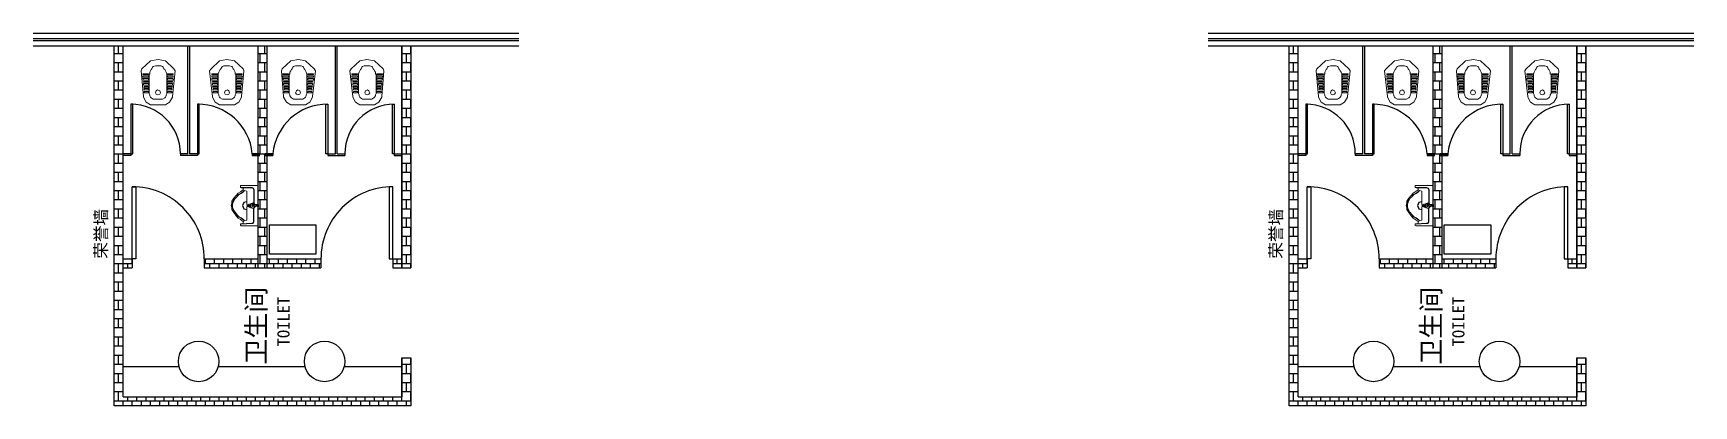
# Model space of a CAD drawing. Header units: millimetres. Extents: x 5625199 to 7433318, y -3316392 to -2552493.
# Drawn here: x 6507449 to 6525914, y -2658668 to -2654528 of the extents above; entities that cross this region are included whole.
import ezdxf

# ---------------------------------------------------------------- set-up
doc = ezdxf.new("R2010")
doc.units = ezdxf.units.MM
for name, color, linetype in [('PL-固定家具', 155, 'Continuous'), ('PL-文字标注', 2, 'Continuous'), ('PL-新建墙体', 5, 'Continuous'), ('PL-活动家具', 15, 'Continuous'), ('PL-门', 4, 'Continuous')]:
    doc.layers.add(name, color=color, linetype=linetype)
doc.styles.add('黑体', font='simhei.ttf')

# ---------------------------------------------------------------- blocks, each defined once
blk = doc.blocks.new('GRDRDRD')
at = {"lineweight": 9}
for points in [[(5099847, -2519310), (5099792, -2519279), (5099760, -2519231), (5099760, -2519145), (5099760, -2519066), (5099792, -2519018), (5099847, -2518987)], [(5099847, -2518987), (5099855, -2518987)], [(5100139, -2518955), (5099855, -2518987)], [(5100139, -2518955), (5100163, -2518971)], [(5100163, -2518971), (5100250, -2519066), (5100265, -2519145), (5100250, -2519231), (5100163, -2519326)], [(5099823, -2519097), (5099839, -2519073)], [(5099823, -2519200), (5099823, -2519097)], [(5099839, -2519223), (5099823, -2519200)], [(5099839, -2519073), (5099847, -2519066), (5099863, -2519058), (5099871, -2519058), (5099886, -2519050), (5100100, -2519050)], [(5100100, -2519050), (5100107, -2519050)], [(5100107, -2519050), (5100123, -2519058), (5100139, -2519066), (5100155, -2519073), (5100163, -2519081), (5100178, -2519089), (5100186, -2519097)], [(5100186, -2519200), (5100178, -2519208), (5100163, -2519216), (5100155, -2519223), (5100139, -2519231), (5100123, -2519239), (5100107, -2519239)], [(5100186, -2519097), (5100194, -2519113)], [(5100194, -2519176), (5100186, -2519200)], [(5100194, -2519176), (5100194, -2519113)], [(5100107, -2519247), (5100100, -2519247), (5099886, -2519247), (5099871, -2519239), (5099863, -2519239), (5099847, -2519231), (5099839, -2519223)], [(5100139, -2519334), (5099855, -2519310), (5099847, -2519310)], [(5100107, -2519239), (5100100, -2519247)], [(5100163, -2519326), (5100139, -2519334)]]:
    blk.add_lwpolyline(points, dxfattribs=at)
at = {"lineweight": 13}
for points in [[(5099894, -2518995), (5099910, -2518995), (5099910, -2519042), (5099894, -2519042)], [(5099926, -2518995), (5099942, -2518995), (5099942, -2519042), (5099926, -2519042)], [(5099950, -2518995), (5099965, -2518987), (5099965, -2519042), (5099950, -2519042)], [(5099981, -2518987), (5099997, -2518987), (5099997, -2519042), (5099981, -2519042)], [(5100013, -2518987), (5100021, -2518987), (5100021, -2519042), (5100013, -2519042)], [(5100052, -2519042), (5100036, -2519042), (5100036, -2518979), (5100052, -2518979)], [(5100084, -2519042), (5100068, -2519042), (5100068, -2518979), (5100084, -2518979)], [(5100107, -2519042), (5100100, -2519042), (5100100, -2518979), (5100107, -2518979)], [(5099894, -2519176), (5099878, -2519168), (5099871, -2519152), (5099878, -2519129), (5099894, -2519121), (5099918, -2519129), (5099926, -2519152), (5099918, -2519168)], [(5100084, -2519318), (5100068, -2519318), (5100068, -2519255), (5100084, -2519255)], [(5100100, -2519318), (5100100, -2519255), (5100107, -2519255), (5100107, -2519318)]]:
    blk.add_lwpolyline(points, close=True, dxfattribs=at)
for points in [[(5099894, -2519302), (5099894, -2519255), (5099910, -2519255), (5099910, -2519302)], [(5099910, -2519302), (5099894, -2519302)], [(5099926, -2519302), (5099926, -2519255), (5099942, -2519255), (5099942, -2519302)], [(5099942, -2519302), (5099926, -2519302)], [(5099950, -2519302), (5099950, -2519255), (5099965, -2519255), (5099965, -2519302)], [(5099965, -2519302), (5099950, -2519302)], [(5099981, -2519310), (5099981, -2519255), (5099997, -2519255), (5099997, -2519310)], [(5099997, -2519310), (5099981, -2519310)], [(5100013, -2519310), (5100013, -2519255), (5100021, -2519255), (5100021, -2519310)], [(5100021, -2519310), (5100013, -2519310)], [(5100036, -2519310), (5100036, -2519255), (5100052, -2519255), (5100052, -2519318), (5100036, -2519310)]]:
    blk.add_lwpolyline(points, dxfattribs=at)
blk = doc.blocks.new('SFSEEE')
at = {"lineweight": 9}
for points in [[(5103261, -2495352), (5103269, -2495352), (5103269, -2495375), (5103261, -2495375), (5103072, -2495375), (5103072, -2494925), (5103261, -2494925), (5103269, -2494933), (5103269, -2494949), (5103261, -2494949)], [(5103198, -2495139), (5103198, -2495012), (5103198, -2494989), (5103222, -2494981), (5103238, -2494973)], [(5103246, -2494949), (5103238, -2494957), (5103238, -2494965), (5103238, -2494973), (5103269, -2494996), (5103293, -2495012), (5103317, -2495036), (5103340, -2495075), (5103364, -2495107), (5103364, -2495123), (5103372, -2495154), (5103364, -2495178), (5103364, -2495202), (5103340, -2495233), (5103317, -2495265), (5103293, -2495289), (5103269, -2495304), (5103238, -2495328), (5103238, -2495336), (5103238, -2495344), (5103246, -2495352)], [(5103238, -2495328), (5103222, -2495320), (5103198, -2495312), (5103198, -2495296), (5103198, -2495162)]]:
    blk.add_lwpolyline(points, dxfattribs=at)
at = {"lineweight": 25}
for points in [[(5103261, -2494949), (5103143, -2494957), (5103127, -2494957), (5103119, -2494973), (5103119, -2495123)], [(5103222, -2494981), (5103230, -2494989), (5103261, -2495012), (5103285, -2495028), (5103301, -2495044), (5103332, -2495083), (5103348, -2495107), (5103356, -2495131), (5103356, -2495154), (5103356, -2495170), (5103348, -2495194), (5103332, -2495225), (5103301, -2495257), (5103285, -2495273), (5103261, -2495289), (5103230, -2495312), (5103222, -2495320)], [(5103072, -2495146), (5103096, -2495146), (5103104, -2495139)], [(5103104, -2495162), (5103096, -2495162), (5103072, -2495162), (5103072, -2495139)], [(5103261, -2495352), (5103143, -2495352), (5103127, -2495344), (5103119, -2495328), (5103119, -2495178)], [(5103159, -2495139), (5103159, -2495131)], [(5103159, -2495162), (5103159, -2495154)], [(5103167, -2495146), (5103175, -2495146), (5103182, -2495146)], [(5103167, -2495154), (5103175, -2495154), (5103182, -2495154)], [(5103175, -2495162), (5103175, -2495154)], [(5103182, -2495146), (5103190, -2495146), (5103190, -2495139), (5103190, -2495162), (5103190, -2495139), (5103190, -2495162), (5103182, -2495154)], [(5103198, -2495194), (5103230, -2495186), (5103246, -2495154), (5103230, -2495115), (5103198, -2495107)]]:
    blk.add_lwpolyline(points, dxfattribs=at)
for points in [[(5103072, -2495139), (5103072, -2495162), (5103072, -2495146)], [(5103127, -2495123), (5103111, -2495131), (5103104, -2495154), (5103111, -2495170), (5103127, -2495178), (5103151, -2495170), (5103159, -2495154), (5103151, -2495131)], [(5103143, -2495154), (5103135, -2495146), (5103127, -2495146), (5103119, -2495154), (5103127, -2495162), (5103135, -2495162)], [(5103175, -2495162), (5103175, -2495139), (5103167, -2495139), (5103167, -2495162)]]:
    blk.add_lwpolyline(points, close=True, dxfattribs=at)

msp = doc.modelspace()

# ---------------------------------------------------------------- hatches: boundary and pattern name
at = {"layer": 'PL-新建墙体'}
h = msp.add_hatch(dxfattribs=at)
h.set_pattern_fill('AR-B88', color=250, scale=0.5, angle=180)
h.set_pattern_definition([(180, (4332529.18, -8308283.8), (-1e-14, -101.6), []), (270, (4332529.183, -8308283.795), (50.8, -101.6), [101.6, -101.6])])
h.paths.add_polyline_path([(6508348.54, -2654667.67), (6508348.52, -2658667.84), (6511648.91, -2658667.84), (6511648.91, -2658133.63), (6511548.8, -2658133.63), (6511548.8, -2658567.63), (6508450.63, -2658567.63), (6508450.65, -2654667.67)])
h.paths.add_polyline_path([(6509949.72, -2654667.67), (6509949.72, -2657133.63), (6510049.72, -2657133.63), (6510049.72, -2654667.67)])
h.paths.add_polyline_path([(6509949.72, -2657033.63), (6509350.4, -2657033.63), (6509350.4, -2657133.63), (6509949.72, -2657133.63)])
h.paths.add_polyline_path([(6510049.72, -2657133.63), (6510648.81, -2657133.63), (6510648.81, -2657033.63), (6510049.72, -2657033.63)])
h.paths.add_polyline_path([(6508450.64, -2657033.63), (6508450.64, -2657133.63), (6508550.4, -2657133.63), (6508550.4, -2657033.63), (6508450.64, -2657033.63)])
h.paths.add_polyline_path([(6511548.8, -2657033.63), (6511448.81, -2657033.63), (6511448.81, -2657133.63), (6511548.8, -2657133.63)])
h.paths.add_polyline_path([(6511548.8, -2657133.63), (6511648.91, -2657133.63), (6511648.91, -2654667.68), (6511548.81, -2654667.68), (6511548.8, -2657033.63)])
h = msp.add_hatch(dxfattribs=at)
h.set_pattern_fill('AR-B88', color=250, scale=0.5, angle=180)
h.set_pattern_definition([(180, (4345594.38, -8308283.8), (-1e-14, -101.6), []), (270, (4345594.38, -8308283.795), (50.8, -101.6), [101.6, -101.6])])
h.paths.add_polyline_path([(6521413.74, -2654667.67), (6521413.72, -2658667.84), (6524714.11, -2658667.84), (6524714.11, -2658133.63), (6524614, -2658133.63), (6524614, -2658567.63), (6521515.83, -2658567.63), (6521515.85, -2654667.67)])
h.paths.add_polyline_path([(6523014.91, -2654667.67), (6523014.91, -2657133.63), (6523114.91, -2657133.63), (6523114.91, -2654667.67)])
h.paths.add_polyline_path([(6523014.91, -2657033.63), (6522415.6, -2657033.63), (6522415.6, -2657133.63), (6523014.91, -2657133.63)])
h.paths.add_polyline_path([(6523114.91, -2657133.63), (6523714.01, -2657133.63), (6523714.01, -2657033.63), (6523114.91, -2657033.63)])
h.paths.add_polyline_path([(6521515.83, -2657033.63), (6521515.83, -2657133.63), (6521615.6, -2657133.63), (6521615.6, -2657033.63), (6521515.83, -2657033.63)])
h.paths.add_polyline_path([(6524614, -2657033.63), (6524514.01, -2657033.63), (6524514.01, -2657133.63), (6524614, -2657133.63)])
h.paths.add_polyline_path([(6524614, -2657133.63), (6524714.11, -2657133.63), (6524714.11, -2654667.68), (6524614, -2654667.68), (6524614, -2657033.63)])

# ---------------------------------------------------------------- linework, layer by layer
at = {"color": 250, "ltscale": 500}
for p, q in [((6507449.09, -2654527.67), (6512849.09, -2654527.67)), ((6520514.28, -2654527.67), (6525914.28, -2654527.67)), ((6507449.09, -2654667.67), (6512849.09, -2654667.67)), ((6520514.28, -2654667.67), (6525914.28, -2654667.67))]:
    msp.add_line(p, q, dxfattribs=at)
at = {"color": 3, "ltscale": 500}
for p, q in [((6507449.09, -2654587.67), (6512849.09, -2654587.67)), ((6507449.09, -2654607.67), (6512849.09, -2654607.67)), ((6520514.28, -2654587.67), (6525914.28, -2654587.67)), ((6520514.28, -2654607.67), (6525914.28, -2654607.67))]:
    msp.add_line(p, q, dxfattribs=at)
at = {"ltscale": 500}
for p, q in [((6511548.81, -2654667.66), (6511548.8, -2657133.63)), ((6511648.91, -2654667.66), (6511648.91, -2654667.66)), ((6524614, -2654667.66), (6524614, -2657133.63)), ((6524714.11, -2654667.66), (6524714.11, -2654667.66)), ((6511648.91, -2658667.84), (6509746.27, -2658667.84)), ((6524714.11, -2658667.84), (6522811.46, -2658667.84))]:
    msp.add_line(p, q, dxfattribs=at)
at = {"layer": 'PL-固定家具', "ltscale": 500}
for p, q in [((6509170.19, -2655867.65), (6509170.19, -2654667.65)), ((6509190.19, -2655867.65), (6509190.19, -2654667.65)), ((6510809.03, -2655867.65), (6510809.03, -2654667.65)), ((6510829.03, -2655867.65), (6510829.03, -2654667.65)), ((6522235.38, -2655867.65), (6522235.38, -2654667.65)), ((6522255.38, -2655867.65), (6522255.38, -2654667.65)), ((6523874.22, -2655867.65), (6523874.22, -2654667.65)), ((6523894.22, -2655867.65), (6523894.22, -2654667.65)), ((6508535.42, -2655867.65), (6508450.64, -2655867.65)), ((6508535.42, -2655887.65), (6508450.64, -2655887.65)), ((6508535.42, -2655867.65), (6508535.42, -2655887.65)), ((6509170.19, -2655867.65), (6509085.42, -2655867.65)), ((6509085.42, -2655867.65), (6509085.42, -2655887.65)), ((6509274.94, -2655887.65), (6509085.42, -2655887.65)), ((6509274.94, -2655867.65), (6509190.19, -2655867.65)), ((6509274.94, -2655867.65), (6509274.94, -2655887.65)), ((6509969.73, -2655867.65), (6509884.94, -2655867.65)), ((6509884.94, -2655867.65), (6509969.72, -2655867.65)), ((6509884.94, -2655867.65), (6509884.94, -2655887.65)), ((6509969.73, -2655887.65), (6509884.94, -2655887.65)), ((6509884.94, -2655887.65), (6509969.72, -2655887.65)), ((6510029.48, -2655867.65), (6510114.27, -2655867.65)), ((6510029.48, -2655887.65), (6510114.27, -2655887.65)), ((6510114.27, -2655867.65), (6510029.5, -2655867.65)), ((6510114.27, -2655887.65), (6510029.5, -2655887.65)), ((6510114.27, -2655867.65), (6510114.27, -2655887.65)), ((6510724.27, -2655867.65), (6510809.03, -2655867.65)), ((6510724.27, -2655867.65), (6510724.27, -2655887.65)), ((6510724.27, -2655887.65), (6510913.8, -2655887.65)), ((6510829.03, -2655867.65), (6510913.8, -2655867.65)), ((6510913.8, -2655867.65), (6510913.8, -2655887.65)), ((6511463.8, -2655867.65), (6511548.57, -2655867.65)), ((6511463.8, -2655867.65), (6511463.8, -2655887.65)), ((6511463.8, -2655887.65), (6511548.57, -2655887.65)), ((6521600.61, -2655867.65), (6521515.84, -2655867.65)), ((6521600.61, -2655887.65), (6521515.84, -2655887.65)), ((6521600.61, -2655867.65), (6521600.61, -2655887.65)), ((6522235.38, -2655867.65), (6522150.61, -2655867.65)), ((6522150.61, -2655867.65), (6522150.61, -2655887.65)), ((6522340.14, -2655887.65), (6522150.61, -2655887.65)), ((6522340.14, -2655867.65), (6522255.38, -2655867.65)), ((6522340.14, -2655867.65), (6522340.14, -2655887.65)), ((6523034.93, -2655867.65), (6522950.14, -2655867.65)), ((6522950.14, -2655867.65), (6523034.91, -2655867.65)), ((6522950.14, -2655867.65), (6522950.14, -2655887.65)), ((6523034.93, -2655887.65), (6522950.14, -2655887.65)), ((6522950.14, -2655887.65), (6523034.91, -2655887.65)), ((6523094.68, -2655867.65), (6523179.47, -2655867.65)), ((6523094.68, -2655887.65), (6523179.47, -2655887.65)), ((6523179.47, -2655867.65), (6523094.7, -2655867.65)), ((6523179.47, -2655887.65), (6523094.7, -2655887.65)), ((6523179.47, -2655867.65), (6523179.47, -2655887.65)), ((6523789.47, -2655867.65), (6523874.22, -2655867.65)), ((6523789.47, -2655867.65), (6523789.47, -2655887.65)), ((6523789.47, -2655887.65), (6523979, -2655887.65)), ((6523894.22, -2655867.65), (6523979, -2655867.65)), ((6523979, -2655867.65), (6523979, -2655887.65)), ((6524529, -2655867.65), (6524613.77, -2655867.65)), ((6524529, -2655867.65), (6524529, -2655887.65)), ((6524529, -2655887.65), (6524613.77, -2655887.65))]:
    msp.add_line(p, q, dxfattribs=at)
at = {"layer": 'PL-新建墙体'}
for p, q in [((6508348.52, -2658667.84), (6508348.54, -2654667.68)), ((6508450.63, -2658567.63), (6508450.65, -2654667.68)), ((6509949.72, -2657133.63), (6509949.72, -2654667.66)), ((6510049.72, -2657133.63), (6510049.72, -2654667.66)), ((6511548.8, -2657133.63), (6511548.81, -2654667.66)), ((6511648.91, -2654667.66), (6511648.91, -2657133.63)), ((6521413.72, -2658667.84), (6521413.74, -2654667.68)), ((6521515.83, -2658567.63), (6521515.85, -2654667.68)), ((6523014.91, -2657133.63), (6523014.91, -2654667.66)), ((6523114.91, -2657133.63), (6523114.91, -2654667.66)), ((6524614, -2657133.63), (6524614, -2654667.66)), ((6524714.11, -2654667.66), (6524714.11, -2657133.63)), ((6508450.63, -2657033.63), (6508550.4, -2657033.63)), ((6508450.63, -2657133.63), (6508550.4, -2657133.63)), ((6508550.4, -2657033.63), (6508550.4, -2657133.63)), ((6509350.4, -2657033.63), (6509950.53, -2657033.63)), ((6509350.4, -2657033.63), (6509350.4, -2657133.63)), ((6509350.4, -2657133.63), (6510648.81, -2657133.63)), ((6510048.91, -2657033.63), (6510648.81, -2657033.63)), ((6510648.81, -2657033.63), (6510648.81, -2657133.63)), ((6511448.81, -2657033.63), (6511548.8, -2657033.63)), ((6511448.81, -2657033.63), (6511448.81, -2657133.63)), ((6511448.81, -2657133.63), (6511548.8, -2657133.63)), ((6511548.8, -2657133.63), (6511648.91, -2657133.63)), ((6521515.83, -2657033.63), (6521615.6, -2657033.63)), ((6521515.83, -2657133.63), (6521615.6, -2657133.63)), ((6521615.6, -2657033.63), (6521615.6, -2657133.63)), ((6522415.6, -2657033.63), (6523015.72, -2657033.63)), ((6522415.6, -2657033.63), (6522415.6, -2657133.63)), ((6522415.6, -2657133.63), (6523714.01, -2657133.63)), ((6523114.1, -2657033.63), (6523714.01, -2657033.63)), ((6523714.01, -2657033.63), (6523714.01, -2657133.63)), ((6524514.01, -2657033.63), (6524614, -2657033.63)), ((6524514.01, -2657033.63), (6524514.01, -2657133.63)), ((6524514.01, -2657133.63), (6524614, -2657133.63)), ((6524614, -2657133.63), (6524714.11, -2657133.63)), ((6511548.8, -2658133.63), (6511548.8, -2658567.63)), ((6511548.8, -2658567.63), (6511548.8, -2658133.63)), ((6511548.8, -2658133.63), (6511648.91, -2658133.63)), ((6511648.91, -2658133.63), (6511648.91, -2658667.84)), ((6524614, -2658133.63), (6524614, -2658567.63)), ((6524614, -2658567.63), (6524614, -2658133.63)), ((6524614, -2658133.63), (6524714.11, -2658133.63)), ((6524714.11, -2658133.63), (6524714.11, -2658667.84)), ((6508450.63, -2658567.63), (6511548.8, -2658567.63)), ((6521515.83, -2658567.63), (6524614, -2658567.63)), ((6511648.91, -2658667.84), (6508348.52, -2658667.84)), ((6524714.11, -2658667.84), (6521413.72, -2658667.84))]:
    msp.add_line(p, q, dxfattribs=at)
at = {"layer": 'PL-活动家具'}
for p, q in [((6509071.08, -2658233.62), (6508450.63, -2658233.61)), ((6510471.71, -2658233.62), (6509505.71, -2658233.62)), ((6511548.8, -2658233.63), (6510906.34, -2658233.63)), ((6522136.28, -2658233.62), (6521515.83, -2658233.61)), ((6523536.9, -2658233.62), (6522570.91, -2658233.62)), ((6524614, -2658233.63), (6523971.54, -2658233.63))]:
    msp.add_line(p, q, dxfattribs=at)
for points in [[(6510074.92, -2656981.96), (6510074.92, -2656655.44), (6510592.05, -2656655.44), (6510592.05, -2656981.96)], [(6523140.12, -2656981.96), (6523140.12, -2656655.44), (6523657.25, -2656655.44), (6523657.25, -2656981.96)]]:
    msp.add_lwpolyline(points, close=True, dxfattribs=at)
for centre in [(6509288.4, -2658175.32), (6510689.02, -2658175.32), (6522353.59, -2658175.32), (6523754.22, -2658175.32)]:
    msp.add_circle(centre, 225, dxfattribs=at)
at = {"layer": 'PL-门'}
for points in [[(6508555.42, -2655867.65), (6508555.42, -2655317.65), (6508535.42, -2655317.65), (6508535.42, -2655867.65)], [(6509294.94, -2655867.65), (6509294.94, -2655317.65), (6509274.94, -2655317.65), (6509274.94, -2655867.65)], [(6510704.27, -2655867.65), (6510704.27, -2655317.65), (6510724.27, -2655317.65), (6510724.27, -2655867.65)], [(6511443.8, -2655867.65), (6511443.8, -2655317.65), (6511463.8, -2655317.65), (6511463.8, -2655867.65)], [(6521620.61, -2655867.65), (6521620.61, -2655317.65), (6521600.61, -2655317.65), (6521600.61, -2655867.65)], [(6522360.14, -2655867.65), (6522360.14, -2655317.65), (6522340.14, -2655317.65), (6522340.14, -2655867.65)], [(6523769.47, -2655867.65), (6523769.47, -2655317.65), (6523789.47, -2655317.65), (6523789.47, -2655867.65)], [(6524509, -2655867.65), (6524509, -2655317.65), (6524529, -2655317.65), (6524529, -2655867.65)], [(6508550.41, -2657033.63), (6508550.41, -2656233.63), (6508590.41, -2656233.63), (6508590.41, -2657033.63)], [(6511448.81, -2657033.63), (6511448.81, -2656233.63), (6511408.81, -2656233.63), (6511408.81, -2657033.63)], [(6521615.6, -2657033.63), (6521615.6, -2656233.63), (6521655.6, -2656233.63), (6521655.6, -2657033.63)], [(6524514.01, -2657033.63), (6524514.01, -2656233.63), (6524474.01, -2656233.63), (6524474.01, -2657033.63)]]:
    msp.add_lwpolyline(points, close=True, dxfattribs=at)
at = {"layer": 'PL-门', "color": 250}
for centre, radius, start, end in [((6508535.42, -2655867.65), 550, 360, 90), ((6509283.35, -2655921.6), 604.01, 5.124323, 90.79755), ((6510715.86, -2655921.6), 604.01, 89.20245, 174.875677), ((6511463.8, -2655867.65), 550, 90, 180), ((6521600.61, -2655867.65), 550, 0, 90), ((6522348.55, -2655921.6), 604.01, 5.124323, 90.79755), ((6523781.06, -2655921.6), 604.01, 89.20245, 174.875677), ((6524529, -2655867.65), 550, 90, 180), ((6508550.41, -2657033.63), 800, 359.858607, 90), ((6511448.81, -2657033.63), 800, 90, 180.141393), ((6521615.6, -2657033.63), 800, 359.858607, 90), ((6524514.01, -2657033.63), 800, 90, 180.141393)]:
    msp.add_arc(centre, radius, start, end, dxfattribs=at)

# ---------------------------------------------------------------- block references
at = {"layer": 'PL-活动家具', "xscale": -1, "rotation": 270}
for p in [(9027984.32, -7755084.56), (9029543.16, -7755084.56), (9041049.51, -7755084.56), (9042608.36, -7755084.56)]:
    msp.add_blockref('GRDRDRD', p, dxfattribs=at)
at = {"layer": 'PL-活动家具'}
for name, p, rotation in [('GRDRDRD', (3990456.06, -7755084.56), 90), ('GRDRDRD', (3992014.9, -7755084.56), 90), ('GRDRDRD', (4003521.25, -7755084.56), 90), ('GRDRDRD', (4005080.09, -7755084.56), 90), ('SFSEEE', (11613021.66, -5151594.33), 180), ('SFSEEE', (11626086.86, -5151594.33), 180)]:
    msp.add_blockref(name, p, dxfattribs=dict(at, rotation=rotation))

# ---------------------------------------------------------------- texts
at = {"layer": 'PL-文字标注', "color": 2, "style": '黑体'}
for s, height, p in [('荣誉墙', 135.168, (6508269.27, -2657032.7)), ('荣誉墙', 135.168, (6521334.46, -2657032.7)), ('卫生间', 211.2, (6510033.43, -2658210.77)), ('TOILET', 135.168, (6510299.06, -2658007.77)), ('卫生间', 211.2, (6523098.63, -2658210.77)), ('TOILET', 135.168, (6523364.25, -2658007.77))]:
    msp.add_text(s, height=height, rotation=90, dxfattribs=at).set_placement(p)

doc.saveas('drawing.dxf')
